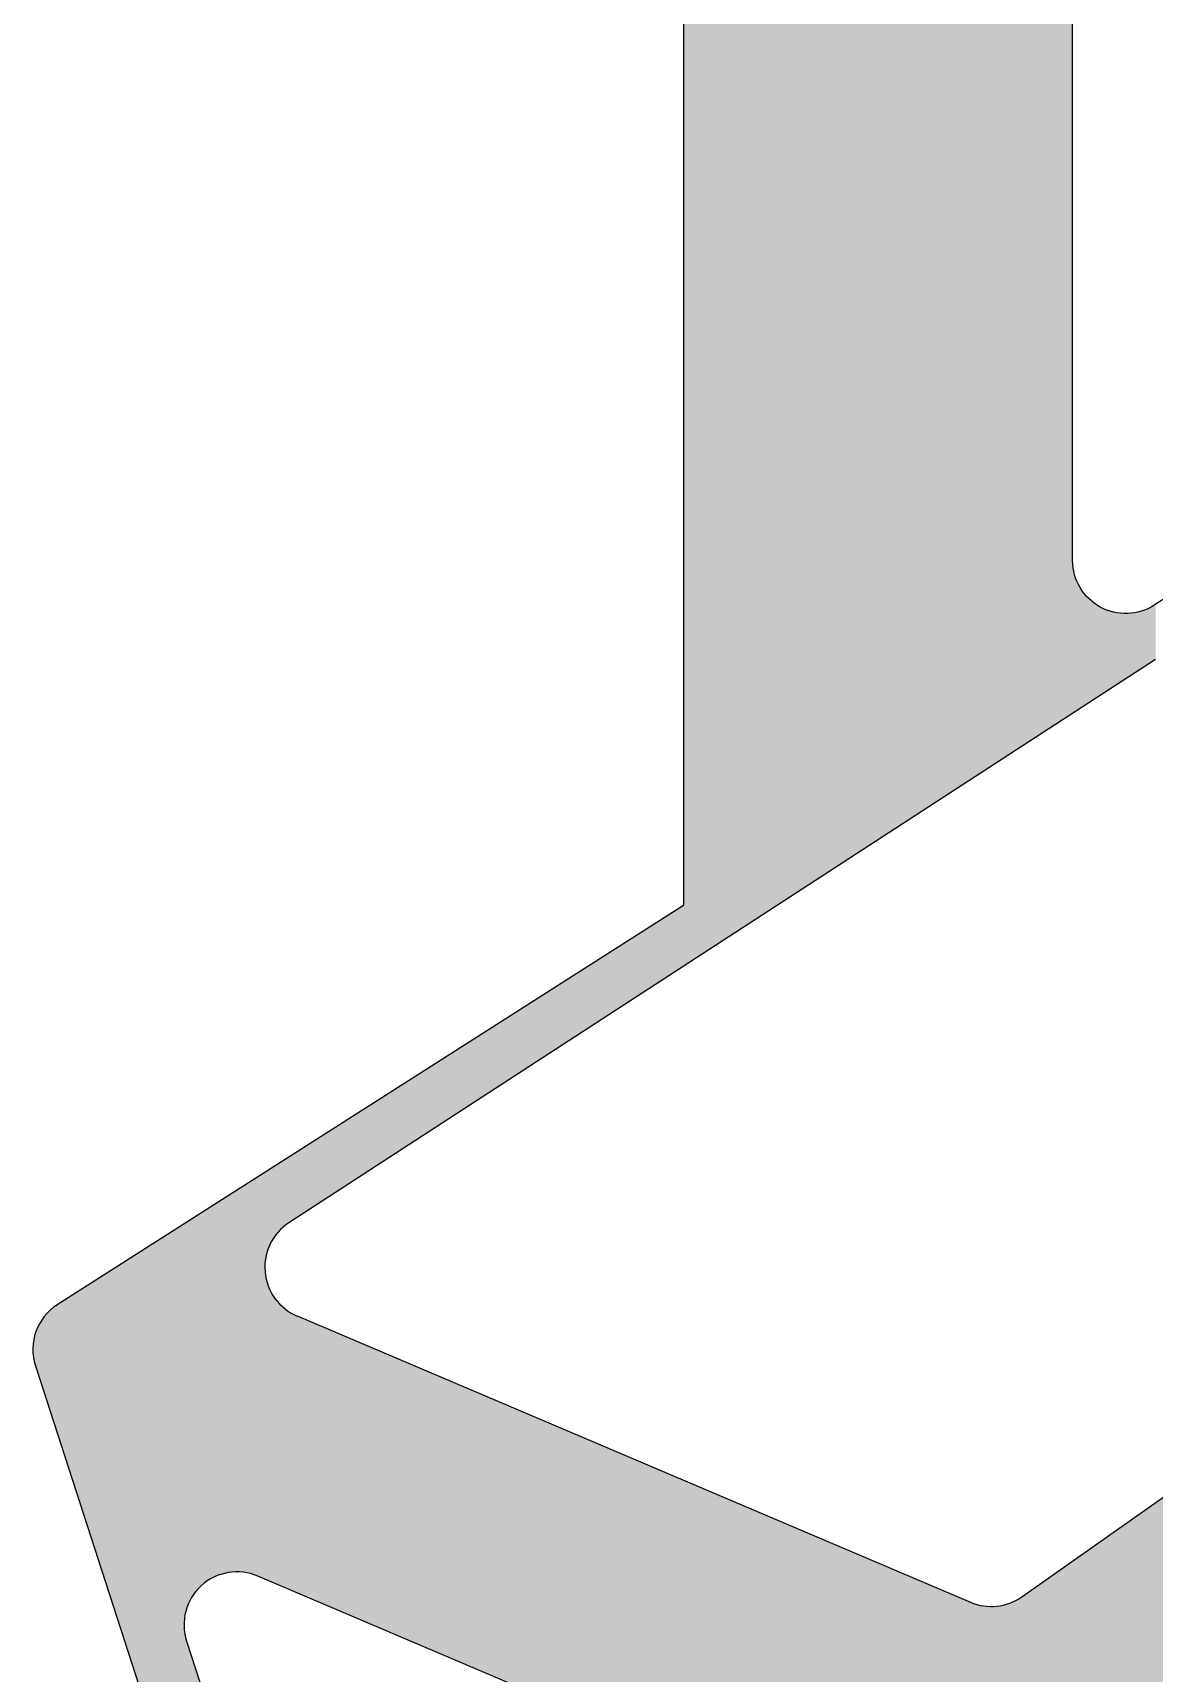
# Model space of a CAD drawing. Extents: x 181 to 485, y 440 to 775.
# Drawn here: x 181.4 to 223.7, y 651.6 to 713.4 of the extents above; entities that cross this region are included whole.
import ezdxf

# ---------------------------------------------------------------- set-up
doc = ezdxf.new("R2010")
doc.units = 0
doc.layers.add('LAYER_01', color=7, linetype='CONTINUOUS')

# ---------------------------------------------------------------- blocks, each defined once
blk = doc.blocks.new('*U1')
at = {"layer": 'LAYER_01', "linetype": 'CONTINUOUS'}
for points in [[(205.917, 680.516), (205.917, 775.268), (220.596, 687.758)], [(220.596, 687.758), (205.917, 775.268), (220.596, 693.523)], [(220.596, 693.523), (205.917, 775.268), (220.596, 760.589)], [(220.596, 687.758), (220.596, 693.523), (220.597, 687.759)], [(220.597, 687.759), (220.596, 693.523), (220.597, 693.459)], [(220.597, 687.759), (220.597, 693.459), (220.6, 687.761)], [(220.6, 687.761), (220.597, 693.459), (220.6, 693.395)], [(220.6, 687.761), (220.6, 693.395), (220.605, 687.764)], [(220.605, 687.764), (220.6, 693.395), (220.605, 693.33)], [(220.605, 687.764), (220.605, 693.33), (220.612, 687.769)], [(220.612, 687.769), (220.605, 693.33), (220.612, 693.265)], [(220.612, 687.769), (220.612, 693.265), (220.622, 687.775)], [(220.622, 687.775), (220.612, 693.265), (220.622, 693.199)], [(220.622, 687.775), (220.622, 693.199), (220.634, 687.783)], [(220.634, 687.783), (220.622, 693.199), (220.634, 693.134)], [(220.634, 687.783), (220.634, 693.134), (220.648, 687.792)], [(220.648, 687.792), (220.634, 693.134), (220.648, 693.069)], [(220.648, 687.792), (220.648, 693.069), (220.664, 687.803)], [(220.664, 687.803), (220.648, 693.069), (220.664, 693.004)], [(220.664, 687.803), (220.664, 693.004), (220.683, 687.815)], [(220.683, 687.815), (220.664, 693.004), (220.683, 692.939)], [(220.683, 687.815), (220.683, 692.939), (220.703, 687.828)], [(220.703, 687.828), (220.683, 692.939), (220.703, 692.875)], [(220.703, 687.828), (220.703, 692.875), (220.726, 687.843)], [(220.726, 687.843), (220.703, 692.875), (220.726, 692.811)], [(220.726, 687.843), (220.726, 692.811), (220.752, 687.86)], [(220.752, 687.86), (220.726, 692.811), (220.752, 692.748)], [(220.752, 687.86), (220.752, 692.748), (220.779, 687.878)], [(220.779, 687.878), (220.752, 692.748), (220.779, 692.686)], [(220.779, 687.878), (220.779, 692.686), (220.809, 687.897)], [(220.809, 687.897), (220.779, 692.686), (220.809, 692.624)], [(220.809, 687.897), (220.809, 692.624), (220.841, 687.918)], [(220.841, 687.918), (220.809, 692.624), (220.841, 692.563)], [(220.841, 687.918), (220.841, 692.563), (220.875, 687.94)], [(220.875, 687.94), (220.841, 692.563), (220.875, 692.504)], [(220.875, 687.94), (220.875, 692.504), (220.91, 687.963)], [(220.91, 687.963), (220.875, 692.504), (220.91, 692.446)], [(220.91, 687.963), (220.91, 692.446), (220.948, 687.988)], [(220.948, 687.988), (220.91, 692.446), (220.948, 692.389)], [(220.948, 687.988), (220.948, 692.389), (220.988, 688.013)], [(220.988, 688.013), (220.948, 692.389), (220.988, 692.333)], [(220.988, 688.013), (220.988, 692.333), (221.03, 688.04)], [(221.03, 688.04), (220.988, 692.333), (221.03, 692.279)], [(221.03, 688.04), (221.03, 692.279), (221.073, 688.068)], [(221.073, 688.068), (221.03, 692.279), (221.073, 692.226)], [(221.073, 688.068), (221.073, 692.226), (221.118, 688.098)], [(221.118, 688.098), (221.073, 692.226), (221.118, 692.175)], [(221.118, 688.098), (221.118, 692.175), (221.164, 688.128)], [(221.164, 688.128), (221.118, 692.175), (221.164, 692.126)], [(221.164, 688.128), (221.164, 692.126), (221.212, 688.159)], [(221.212, 688.159), (221.164, 692.126), (221.212, 692.079)], [(221.212, 688.159), (221.212, 692.079), (221.261, 688.191)], [(221.261, 688.191), (221.212, 692.079), (221.261, 692.033)], [(221.261, 688.191), (221.261, 692.033), (221.311, 688.224)], [(221.311, 688.224), (221.261, 692.033), (221.311, 691.99)], [(221.311, 688.224), (221.311, 691.99), (221.363, 688.257)], [(221.363, 688.257), (221.311, 691.99), (221.363, 691.948)], [(221.363, 688.257), (221.363, 691.948), (221.416, 688.291)], [(221.416, 688.291), (221.363, 691.948), (221.416, 691.908)], [(221.416, 688.291), (221.416, 691.908), (221.469, 688.326)], [(221.469, 688.326), (221.416, 691.908), (221.469, 691.87)], [(221.469, 688.326), (221.469, 691.87), (221.523, 688.361)], [(221.523, 688.361), (221.469, 691.87), (221.523, 691.835)], [(221.523, 688.361), (221.523, 691.835), (221.578, 688.397)], [(221.578, 688.397), (221.523, 691.835), (221.578, 691.801)], [(221.578, 688.397), (221.578, 691.801), (221.634, 688.433)], [(221.634, 688.433), (221.578, 691.801), (221.634, 691.769)], [(221.634, 688.433), (221.634, 691.769), (221.69, 688.47)], [(221.69, 688.47), (221.634, 691.769), (221.69, 691.739)], [(221.69, 688.47), (221.69, 691.739), (221.748, 688.508)], [(221.748, 688.508), (221.69, 691.739), (221.748, 691.711)], [(221.748, 688.508), (221.748, 691.711), (221.808, 688.546)], [(221.808, 688.546), (221.748, 691.711), (221.808, 691.685)], [(221.808, 688.546), (221.808, 691.685), (221.868, 688.585)], [(221.868, 688.585), (221.808, 691.685), (221.868, 691.66)], [(221.868, 688.585), (221.868, 691.66), (221.93, 688.626)], [(221.93, 688.626), (221.868, 691.66), (221.93, 691.637)], [(221.93, 688.626), (221.93, 691.637), (221.993, 688.666)], [(221.993, 688.666), (221.93, 691.637), (221.993, 691.616)], [(221.993, 688.666), (221.993, 691.616), (222.057, 688.708)], [(222.057, 688.708), (221.993, 691.616), (222.057, 691.597)], [(222.057, 688.708), (222.057, 691.597), (222.122, 688.75)], [(222.122, 688.75), (222.057, 691.597), (222.122, 691.58)], [(222.122, 688.75), (222.122, 691.58), (222.187, 688.793)], [(222.187, 688.793), (222.122, 691.58), (222.187, 691.565)], [(222.187, 688.793), (222.187, 691.565), (222.254, 688.836)], [(222.254, 688.836), (222.187, 691.565), (222.254, 691.552)], [(222.254, 688.836), (222.254, 691.552), (222.321, 688.88)], [(222.321, 688.88), (222.254, 691.552), (222.321, 691.542)], [(222.321, 688.88), (222.321, 691.542), (222.389, 688.923)], [(222.389, 688.923), (222.321, 691.542), (222.389, 691.534)], [(222.389, 688.923), (222.389, 691.534), (222.456, 688.968)], [(222.456, 688.968), (222.389, 691.534), (222.456, 691.528)], [(222.456, 688.968), (222.456, 691.528), (222.525, 689.012)], [(222.525, 689.012), (222.456, 691.528), (222.525, 691.524)], [(222.525, 689.012), (222.525, 691.524), (222.593, 689.056)], [(222.593, 689.056), (222.525, 691.524), (222.593, 691.523)], [(222.662, 689.101), (222.593, 691.523), (222.662, 691.524)], [(222.593, 689.056), (222.593, 691.523), (222.662, 689.101)], [(222.73, 689.145), (222.662, 691.524), (222.73, 691.527)], [(222.662, 689.101), (222.662, 691.524), (222.73, 689.145)], [(222.798, 689.19), (222.73, 691.527), (222.798, 691.533)], [(222.73, 689.145), (222.73, 691.527), (222.798, 689.19)], [(222.866, 689.234), (222.798, 691.533), (222.866, 691.541)], [(222.798, 689.19), (222.798, 691.533), (222.866, 689.234)], [(222.933, 689.278), (222.866, 691.541), (222.933, 691.552)], [(222.866, 689.234), (222.866, 691.541), (222.933, 689.278)], [(223, 689.321), (222.933, 691.552), (223, 691.564)], [(222.933, 689.278), (222.933, 691.552), (223, 689.321)], [(223.066, 689.364), (223, 691.564), (223.066, 691.579)], [(223, 689.321), (223, 691.564), (223.066, 689.364)], [(223.132, 689.407), (223.066, 691.579), (223.132, 691.596)], [(223.066, 689.364), (223.066, 691.579), (223.132, 689.407)], [(223.196, 689.449), (223.132, 691.596), (223.196, 691.615)], [(223.132, 689.407), (223.132, 691.596), (223.196, 689.449)], [(223.26, 689.49), (223.196, 691.615), (223.26, 691.637)], [(223.196, 689.449), (223.196, 691.615), (223.26, 689.49)], [(223.323, 689.53), (223.26, 691.637), (223.323, 691.66)], [(223.26, 689.49), (223.26, 691.637), (223.323, 689.53)], [(223.384, 689.57), (223.323, 691.66), (223.384, 691.685)], [(223.323, 689.53), (223.323, 691.66), (223.384, 689.57)], [(223.444, 689.609), (223.384, 691.685), (223.444, 691.712)], [(223.384, 689.57), (223.384, 691.685), (223.444, 689.609)], [(223.503, 689.648), (223.444, 691.712), (223.503, 691.741)], [(223.444, 689.609), (223.444, 691.712), (223.503, 689.648)], [(223.56, 689.685), (223.503, 691.741), (223.56, 691.771)], [(223.503, 689.648), (223.503, 691.741), (223.56, 689.685)], [(223.616, 689.721), (223.56, 691.771), (223.616, 691.803)], [(223.56, 689.685), (223.56, 691.771), (223.616, 689.721)], [(223.671, 689.757), (223.616, 691.803), (223.671, 691.837)], [(223.616, 689.721), (223.616, 691.803), (223.671, 689.757)], [(223.721, 689.789), (223.671, 691.837), (223.721, 691.868)], [(223.671, 689.757), (223.671, 691.837), (223.721, 689.789)], [(205.917, 678.22), (205.917, 680.516), (220.596, 687.758)], [(205.917, 678.22), (191.047, 671.034), (205.917, 680.516)], [(191.047, 668.557), (191.047, 671.034), (205.917, 678.22)], [(190.137, 655.122), (189.872, 670.285), (190.137, 670.454)], [(190.139, 666.968), (190.137, 670.454), (190.139, 670.455)], [(190.137, 666.901), (190.137, 670.454), (190.139, 666.968)], [(190.143, 667.034), (190.139, 670.455), (190.143, 670.458)], [(190.139, 666.968), (190.139, 670.455), (190.143, 667.034)], [(190.149, 667.101), (190.143, 670.458), (190.149, 670.462)], [(190.143, 667.034), (190.143, 670.458), (190.149, 667.101)], [(190.158, 667.168), (190.149, 670.462), (190.158, 670.467)], [(190.149, 667.101), (190.149, 670.462), (190.158, 667.168)], [(190.168, 667.235), (190.158, 670.467), (190.168, 670.474)], [(190.158, 667.168), (190.158, 670.467), (190.168, 667.235)], [(190.182, 667.302), (190.168, 670.474), (190.182, 670.483)], [(190.168, 667.235), (190.168, 670.474), (190.182, 667.302)], [(190.197, 667.368), (190.182, 670.483), (190.197, 670.493)], [(190.182, 667.302), (190.182, 670.483), (190.197, 667.368)], [(190.215, 667.435), (190.197, 670.493), (190.215, 670.504)], [(190.197, 667.368), (190.197, 670.493), (190.215, 667.435)], [(190.235, 667.5), (190.215, 670.504), (190.235, 670.517)], [(190.215, 667.435), (190.215, 670.504), (190.235, 667.5)], [(190.258, 667.566), (190.235, 670.517), (190.258, 670.531)], [(190.235, 667.5), (190.235, 670.517), (190.258, 667.566)], [(190.283, 667.63), (190.258, 670.531), (190.283, 670.547)], [(190.258, 667.566), (190.258, 670.531), (190.283, 667.63)], [(190.31, 667.694), (190.283, 670.547), (190.31, 670.564)], [(190.283, 667.63), (190.283, 670.547), (190.31, 667.694)], [(190.339, 667.757), (190.31, 670.564), (190.339, 670.583)], [(190.31, 667.694), (190.31, 670.564), (190.339, 667.757)], [(190.371, 667.819), (190.339, 670.583), (190.371, 670.603)], [(190.339, 667.757), (190.339, 670.583), (190.371, 667.819)], [(190.404, 667.879), (190.371, 670.603), (190.404, 670.624)], [(190.371, 667.819), (190.371, 670.603), (190.404, 667.879)], [(190.44, 667.938), (190.404, 670.624), (190.44, 670.647)], [(190.404, 667.879), (190.404, 670.624), (190.44, 667.938)], [(190.477, 667.996), (190.44, 670.647), (190.477, 670.671)], [(190.44, 667.938), (190.44, 670.647), (190.477, 667.996)], [(190.517, 668.053), (190.477, 670.671), (190.517, 670.696)], [(190.477, 667.996), (190.477, 670.671), (190.517, 668.053)], [(190.558, 668.108), (190.517, 670.696), (190.558, 670.722)], [(190.517, 668.053), (190.517, 670.696), (190.558, 668.108)], [(190.601, 668.161), (190.558, 670.722), (190.601, 670.75)], [(190.558, 668.108), (190.558, 670.722), (190.601, 668.161)], [(190.645, 668.213), (190.601, 670.75), (190.645, 670.778)], [(190.601, 668.161), (190.601, 670.75), (190.645, 668.213)], [(190.691, 668.262), (190.645, 670.778), (190.691, 670.808)], [(190.645, 668.213), (190.645, 670.778), (190.691, 668.262)], [(190.739, 668.31), (190.691, 670.808), (190.739, 670.838)], [(190.691, 668.262), (190.691, 670.808), (190.739, 668.31)], [(190.788, 668.357), (190.739, 670.838), (190.788, 670.869)], [(190.739, 668.31), (190.739, 670.838), (190.788, 668.357)], [(190.838, 668.401), (190.788, 670.869), (190.838, 670.901)], [(190.788, 668.357), (190.788, 670.869), (190.838, 668.401)], [(190.889, 668.443), (190.838, 670.901), (190.889, 670.933)], [(190.838, 668.401), (190.838, 670.901), (190.889, 668.443)], [(190.941, 668.483), (190.889, 670.933), (190.941, 670.966)], [(190.889, 668.443), (190.889, 670.933), (190.941, 668.483)], [(190.993, 668.521), (190.941, 670.966), (190.993, 671)], [(190.941, 668.483), (190.941, 670.966), (190.993, 668.521)], [(191.047, 668.557), (190.993, 671), (191.047, 671.034)], [(190.993, 668.521), (190.993, 671), (191.047, 668.557)], [(189.153, 655.393), (189.116, 669.803), (189.153, 669.826)], [(189.189, 655.391), (189.153, 669.826), (189.189, 669.85)], [(189.153, 655.393), (189.153, 669.826), (189.189, 655.391)], [(189.225, 655.389), (189.189, 669.85), (189.225, 669.873)], [(189.189, 655.391), (189.189, 669.85), (189.225, 655.389)], [(189.261, 655.386), (189.225, 669.873), (189.261, 669.896)], [(189.225, 655.389), (189.225, 669.873), (189.261, 655.386)], [(189.297, 655.383), (189.261, 669.896), (189.297, 669.919)], [(189.261, 655.386), (189.261, 669.896), (189.297, 655.383)], [(189.333, 655.379), (189.297, 669.919), (189.333, 669.941)], [(189.297, 655.383), (189.297, 669.919), (189.333, 655.379)], [(189.369, 655.374), (189.333, 669.941), (189.369, 669.964)], [(189.333, 655.379), (189.333, 669.941), (189.369, 655.374)], [(189.404, 655.369), (189.369, 669.964), (189.404, 669.987)], [(189.369, 655.374), (189.369, 669.964), (189.404, 655.369)], [(189.439, 655.363), (189.404, 669.987), (189.439, 670.009)], [(189.404, 655.369), (189.404, 669.987), (189.439, 655.363)], [(189.474, 655.356), (189.439, 670.009), (189.474, 670.031)], [(189.439, 655.363), (189.439, 670.009), (189.474, 655.356)], [(189.509, 655.349), (189.474, 670.031), (189.509, 670.054)], [(189.474, 655.356), (189.474, 670.031), (189.509, 655.349)], [(189.543, 655.341), (189.509, 670.054), (189.543, 670.076)], [(189.509, 655.349), (189.509, 670.054), (189.543, 655.341)], [(189.578, 655.333), (189.543, 670.076), (189.578, 670.097)], [(189.543, 655.341), (189.543, 670.076), (189.578, 655.333)], [(189.612, 655.324), (189.578, 670.097), (189.612, 670.119)], [(189.578, 655.333), (189.578, 670.097), (189.612, 655.324)], [(189.679, 655.305), (189.612, 670.119), (189.679, 670.162)], [(189.612, 655.324), (189.612, 670.119), (189.679, 655.305)], [(189.744, 655.283), (189.679, 670.162), (189.744, 670.204)], [(189.679, 655.305), (189.679, 670.162), (189.744, 655.283)], [(189.809, 655.26), (189.744, 670.204), (189.809, 670.245)], [(189.744, 655.283), (189.744, 670.204), (189.809, 655.26)], [(189.872, 655.234), (189.809, 670.245), (189.872, 670.285)], [(189.809, 655.26), (189.809, 670.245), (189.872, 655.234)], [(189.872, 655.234), (189.872, 670.285), (190.137, 655.122)], [(188.167, 655.168), (188.135, 669.178), (188.167, 669.198)], [(188.199, 655.185), (188.167, 669.198), (188.199, 669.218)], [(188.167, 655.168), (188.167, 669.198), (188.199, 655.185)], [(188.231, 655.2), (188.199, 669.218), (188.231, 669.239)], [(188.199, 655.185), (188.199, 669.218), (188.231, 655.2)], [(188.264, 655.216), (188.231, 669.239), (188.264, 669.26)], [(188.231, 655.2), (188.231, 669.239), (188.264, 655.216)], [(188.297, 655.23), (188.264, 669.26), (188.297, 669.281)], [(188.264, 655.216), (188.264, 669.26), (188.297, 655.23)], [(188.331, 655.244), (188.297, 669.281), (188.331, 669.302)], [(188.297, 655.23), (188.297, 669.281), (188.331, 655.244)], [(188.364, 655.258), (188.331, 669.302), (188.364, 669.324)], [(188.331, 655.244), (188.331, 669.302), (188.364, 655.258)], [(188.398, 655.271), (188.364, 669.324), (188.398, 669.346)], [(188.364, 655.258), (188.364, 669.324), (188.398, 655.271)], [(188.433, 655.283), (188.398, 669.346), (188.433, 669.367)], [(188.398, 655.271), (188.398, 669.346), (188.433, 655.283)], [(188.467, 655.295), (188.433, 669.367), (188.467, 669.389)], [(188.433, 655.283), (188.433, 669.367), (188.467, 655.295)], [(188.502, 655.306), (188.467, 669.389), (188.502, 669.412)], [(188.467, 655.295), (188.467, 669.389), (188.502, 655.306)], [(188.537, 655.316), (188.502, 669.412), (188.537, 669.434)], [(188.502, 655.306), (188.502, 669.412), (188.537, 655.316)], [(188.573, 655.326), (188.537, 669.434), (188.573, 669.457)], [(188.537, 655.316), (188.537, 669.434), (188.573, 655.326)], [(188.608, 655.335), (188.573, 669.457), (188.608, 669.479)], [(188.573, 655.326), (188.573, 669.457), (188.608, 655.335)], [(188.644, 655.343), (188.608, 669.479), (188.644, 669.502)], [(188.608, 655.335), (188.608, 669.479), (188.644, 655.343)], [(188.68, 655.351), (188.644, 669.502), (188.68, 669.525)], [(188.644, 655.343), (188.644, 669.502), (188.68, 655.351)], [(188.716, 655.359), (188.68, 669.525), (188.716, 669.548)], [(188.68, 655.351), (188.68, 669.525), (188.716, 655.359)], [(188.752, 655.365), (188.716, 669.548), (188.752, 669.571)], [(188.716, 655.359), (188.716, 669.548), (188.752, 655.365)], [(188.788, 655.371), (188.752, 669.571), (188.788, 669.594)], [(188.752, 655.365), (188.752, 669.571), (188.788, 655.371)], [(188.824, 655.376), (188.788, 669.594), (188.824, 669.617)], [(188.788, 655.371), (188.788, 669.594), (188.824, 655.376)], [(188.861, 655.381), (188.824, 669.617), (188.861, 669.64)], [(188.824, 655.376), (188.824, 669.617), (188.861, 655.381)], [(188.897, 655.384), (188.861, 669.64), (188.897, 669.664)], [(188.861, 655.381), (188.861, 669.64), (188.897, 655.384)], [(188.934, 655.388), (188.897, 669.664), (188.934, 669.687)], [(188.897, 655.384), (188.897, 669.664), (188.934, 655.388)], [(188.97, 655.39), (188.934, 669.687), (188.97, 669.71)], [(188.934, 655.388), (188.934, 669.687), (188.97, 655.39)], [(189.007, 655.392), (188.97, 669.71), (189.007, 669.733)], [(188.97, 655.39), (188.97, 669.71), (189.007, 655.392)], [(189.043, 655.393), (189.007, 669.733), (189.043, 669.757)], [(189.007, 655.392), (189.007, 669.733), (189.043, 655.393)], [(189.08, 655.394), (189.043, 669.757), (189.08, 669.78)], [(189.043, 655.393), (189.043, 669.757), (189.08, 655.394)], [(189.116, 655.394), (189.08, 669.78), (189.116, 669.803)], [(189.08, 655.394), (189.08, 669.78), (189.116, 655.394)], [(189.116, 655.394), (189.116, 669.803), (189.153, 655.393)], [(187.198, 654.045), (187.187, 668.573), (187.198, 668.58)], [(187.21, 654.079), (187.198, 668.58), (187.21, 668.588)], [(187.198, 654.045), (187.198, 668.58), (187.21, 654.079)], [(187.223, 654.114), (187.21, 668.588), (187.223, 668.596)], [(187.21, 654.079), (187.21, 668.588), (187.223, 654.114)], [(187.237, 654.148), (187.223, 668.596), (187.237, 668.605)], [(187.223, 654.114), (187.223, 668.596), (187.237, 654.148)], [(187.251, 654.181), (187.237, 668.605), (187.251, 668.614)], [(187.237, 654.148), (187.237, 668.605), (187.251, 654.181)], [(187.266, 654.215), (187.251, 668.614), (187.266, 668.623)], [(187.251, 654.181), (187.251, 668.614), (187.266, 654.215)], [(187.281, 654.248), (187.266, 668.623), (187.281, 668.633)], [(187.266, 654.215), (187.266, 668.623), (187.281, 654.248)], [(187.297, 654.281), (187.281, 668.633), (187.297, 668.643)], [(187.281, 654.248), (187.281, 668.633), (187.297, 654.281)], [(187.313, 654.313), (187.297, 668.643), (187.313, 668.653)], [(187.297, 654.281), (187.297, 668.643), (187.313, 654.313)], [(187.33, 654.345), (187.313, 668.653), (187.33, 668.664)], [(187.313, 654.313), (187.313, 668.653), (187.33, 654.345)], [(187.347, 654.377), (187.33, 668.664), (187.347, 668.675)], [(187.33, 654.345), (187.33, 668.664), (187.347, 654.377)], [(187.366, 654.408), (187.347, 668.675), (187.366, 668.687)], [(187.347, 654.377), (187.347, 668.675), (187.366, 654.408)], [(187.384, 654.439), (187.366, 668.687), (187.384, 668.699)], [(187.366, 654.408), (187.366, 668.687), (187.384, 654.439)], [(187.403, 654.469), (187.384, 668.699), (187.403, 668.711)], [(187.384, 654.439), (187.384, 668.699), (187.403, 654.469)], [(187.423, 654.499), (187.403, 668.711), (187.423, 668.723)], [(187.403, 654.469), (187.403, 668.711), (187.423, 654.499)], [(187.443, 654.529), (187.423, 668.723), (187.443, 668.736)], [(187.423, 654.499), (187.423, 668.723), (187.443, 654.529)], [(187.463, 654.558), (187.443, 668.736), (187.463, 668.749)], [(187.443, 654.529), (187.443, 668.736), (187.463, 654.558)], [(187.484, 654.587), (187.463, 668.749), (187.484, 668.762)], [(187.463, 654.558), (187.463, 668.749), (187.484, 654.587)], [(187.505, 654.615), (187.484, 668.762), (187.505, 668.776)], [(187.484, 654.587), (187.484, 668.762), (187.505, 654.615)], [(187.527, 654.643), (187.505, 668.776), (187.527, 668.79)], [(187.505, 654.615), (187.505, 668.776), (187.527, 654.643)], [(187.549, 654.67), (187.527, 668.79), (187.549, 668.804)], [(187.527, 654.643), (187.527, 668.79), (187.549, 654.67)], [(187.595, 654.723), (187.549, 668.804), (187.595, 668.833)], [(187.549, 654.67), (187.549, 668.804), (187.595, 654.723)], [(187.642, 654.774), (187.595, 668.833), (187.642, 668.863)], [(187.595, 654.723), (187.595, 668.833), (187.642, 654.774)], [(187.69, 654.823), (187.642, 668.863), (187.69, 668.894)], [(187.642, 654.774), (187.642, 668.863), (187.69, 654.823)], [(187.739, 654.869), (187.69, 668.894), (187.739, 668.925)], [(187.69, 654.823), (187.69, 668.894), (187.739, 654.869)], [(187.79, 654.914), (187.739, 668.925), (187.79, 668.958)], [(187.739, 654.869), (187.739, 668.925), (187.79, 654.914)], [(187.843, 654.958), (187.79, 668.958), (187.843, 668.991)], [(187.79, 654.914), (187.79, 668.958), (187.843, 654.958)], [(187.898, 655), (187.843, 668.991), (187.898, 669.026)], [(187.843, 654.958), (187.843, 668.991), (187.898, 655)], [(187.954, 655.041), (187.898, 669.026), (187.954, 669.062)], [(187.898, 655), (187.898, 669.026), (187.954, 655.041)], [(187.984, 655.06), (187.954, 669.062), (187.984, 669.081)], [(187.954, 655.041), (187.954, 669.062), (187.984, 655.06)], [(188.013, 655.08), (187.984, 669.081), (188.013, 669.1)], [(187.984, 655.06), (187.984, 669.081), (188.013, 655.08)], [(188.043, 655.098), (188.013, 669.1), (188.043, 669.119)], [(188.013, 655.08), (188.013, 669.1), (188.043, 655.098)], [(188.073, 655.117), (188.043, 669.119), (188.073, 669.138)], [(188.043, 655.098), (188.043, 669.119), (188.073, 655.117)], [(188.104, 655.134), (188.073, 669.138), (188.104, 669.158)], [(188.073, 655.117), (188.073, 669.138), (188.104, 655.134)], [(188.135, 655.152), (188.104, 669.158), (188.135, 669.178)], [(188.104, 655.134), (188.104, 669.158), (188.135, 655.152)], [(188.135, 655.152), (188.135, 669.178), (188.167, 655.168)], [(187.089, 645.864), (182.312, 665.465), (187.089, 668.511)], [(187.089, 653.399), (187.089, 668.511), (187.09, 653.435)], [(187.09, 653.435), (187.089, 668.511), (187.09, 668.511)], [(187.091, 653.471), (187.09, 668.511), (187.091, 668.512)], [(187.09, 653.435), (187.09, 668.511), (187.091, 653.471)], [(187.092, 653.507), (187.091, 668.512), (187.092, 668.513)], [(187.091, 653.471), (187.091, 668.512), (187.092, 653.507)], [(187.095, 653.544), (187.092, 668.513), (187.095, 668.514)], [(187.092, 653.507), (187.092, 668.513), (187.095, 653.544)], [(187.098, 653.58), (187.095, 668.514), (187.098, 668.516)], [(187.095, 653.544), (187.095, 668.514), (187.098, 653.58)], [(187.102, 653.616), (187.098, 668.516), (187.102, 668.519)], [(187.098, 653.58), (187.098, 668.516), (187.102, 653.616)], [(187.106, 653.653), (187.102, 668.519), (187.106, 668.521)], [(187.102, 653.616), (187.102, 668.519), (187.106, 653.653)], [(187.111, 653.689), (187.106, 668.521), (187.111, 668.525)], [(187.106, 653.653), (187.106, 668.521), (187.111, 653.689)], [(187.117, 653.725), (187.111, 668.525), (187.117, 668.528)], [(187.111, 653.689), (187.111, 668.525), (187.117, 653.725)], [(187.123, 653.761), (187.117, 668.528), (187.123, 668.532)], [(187.117, 653.725), (187.117, 668.528), (187.123, 653.761)], [(187.13, 653.797), (187.123, 668.532), (187.13, 668.537)], [(187.123, 653.761), (187.123, 668.532), (187.13, 653.797)], [(187.138, 653.833), (187.13, 668.537), (187.138, 668.542)], [(187.13, 653.797), (187.13, 668.537), (187.138, 653.833)], [(187.146, 653.869), (187.138, 668.542), (187.146, 668.547)], [(187.138, 653.833), (187.138, 668.542), (187.146, 653.869)], [(187.155, 653.904), (187.146, 668.547), (187.155, 668.553)], [(187.146, 653.869), (187.146, 668.547), (187.155, 653.904)], [(187.165, 653.94), (187.155, 668.553), (187.165, 668.559)], [(187.155, 653.904), (187.155, 668.553), (187.165, 653.94)], [(187.176, 653.975), (187.165, 668.559), (187.176, 668.566)], [(187.165, 653.94), (187.165, 668.559), (187.176, 653.975)], [(187.187, 654.01), (187.176, 668.566), (187.187, 668.573)], [(187.176, 653.975), (187.176, 668.566), (187.187, 654.01)], [(187.187, 654.01), (187.187, 668.573), (187.198, 654.045)], [(190.137, 655.122), (190.137, 666.901), (190.137, 655.121)], [(190.137, 655.121), (190.137, 666.901), (190.137, 666.836)], [(190.137, 655.121), (190.137, 666.836), (190.14, 655.12)], [(190.14, 655.12), (190.137, 666.836), (190.14, 666.771)], [(190.14, 655.12), (190.14, 666.771), (190.144, 655.118)], [(190.144, 655.118), (190.14, 666.771), (190.144, 666.706)], [(190.144, 655.118), (190.144, 666.706), (190.151, 655.115)], [(190.151, 655.115), (190.144, 666.706), (190.151, 666.642)], [(190.151, 655.115), (190.151, 666.642), (190.16, 655.112)], [(190.16, 655.112), (190.151, 666.642), (190.16, 666.577)], [(190.16, 655.112), (190.16, 666.577), (190.171, 655.107)], [(190.171, 655.107), (190.16, 666.577), (190.171, 666.513)], [(190.171, 655.107), (190.171, 666.513), (190.184, 655.101)], [(190.184, 655.101), (190.171, 666.513), (190.184, 666.448)], [(190.184, 655.101), (190.184, 666.448), (190.2, 655.095)], [(190.2, 655.095), (190.184, 666.448), (190.2, 666.383)], [(190.2, 655.095), (190.2, 666.383), (190.217, 655.087)], [(190.217, 655.087), (190.2, 666.383), (190.217, 666.318)], [(190.217, 655.087), (190.217, 666.318), (190.237, 655.079)], [(190.237, 655.079), (190.217, 666.318), (190.237, 666.254)], [(190.237, 655.079), (190.237, 666.254), (190.26, 655.069)], [(190.26, 655.069), (190.237, 666.254), (190.26, 666.19)], [(190.26, 655.069), (190.26, 666.19), (190.284, 655.059)], [(190.284, 655.059), (190.26, 666.19), (190.284, 666.126)], [(190.284, 655.059), (190.284, 666.126), (190.311, 655.047)], [(190.311, 655.047), (190.284, 666.126), (190.311, 666.063)], [(190.311, 655.047), (190.311, 666.063), (190.34, 655.035)], [(190.34, 655.035), (190.311, 666.063), (190.34, 666.001)], [(190.34, 655.035), (190.34, 666.001), (190.372, 655.022)], [(190.372, 655.022), (190.34, 666.001), (190.372, 665.94)], [(190.372, 655.022), (190.372, 665.94), (190.405, 655.007)], [(190.405, 655.007), (190.372, 665.94), (190.405, 665.879)], [(190.405, 655.007), (190.405, 665.879), (190.441, 654.992)], [(190.441, 654.992), (190.405, 665.879), (190.441, 665.82)], [(190.441, 654.992), (190.441, 665.82), (190.479, 654.976)], [(190.479, 654.976), (190.441, 665.82), (190.479, 665.762)], [(190.479, 654.976), (190.479, 665.762), (190.518, 654.959)], [(190.518, 654.959), (190.479, 665.762), (190.518, 665.705)], [(190.518, 654.959), (190.518, 665.705), (190.56, 654.942)], [(190.56, 654.942), (190.518, 665.705), (190.56, 665.65)], [(190.56, 654.942), (190.56, 665.65), (190.604, 654.923)], [(190.604, 654.923), (190.56, 665.65), (190.604, 665.596)], [(190.604, 654.923), (190.604, 665.596), (190.649, 654.904)], [(190.649, 654.904), (190.604, 665.596), (190.649, 665.544)], [(190.649, 654.904), (190.649, 665.544), (190.696, 654.884)], [(190.696, 654.884), (190.649, 665.544), (190.696, 665.493)], [(190.696, 654.884), (190.696, 665.493), (190.744, 654.863)], [(190.744, 654.863), (190.696, 665.493), (190.744, 665.444)], [(181.713, 662.458), (181.691, 664.837), (181.713, 664.872)], [(181.737, 662.385), (181.713, 664.872), (181.737, 664.907)], [(181.713, 662.458), (181.713, 664.872), (181.737, 662.385)], [(181.761, 662.311), (181.737, 664.907), (181.761, 664.942)], [(181.737, 662.385), (181.737, 664.907), (181.761, 662.311)], [(181.785, 662.235), (181.761, 664.942), (181.785, 664.975)], [(181.761, 662.311), (181.761, 664.942), (181.785, 662.235)], [(181.811, 662.157), (181.785, 664.975), (181.811, 665.008)], [(181.785, 662.235), (181.785, 664.975), (181.811, 662.157)], [(181.836, 662.077), (181.811, 665.008), (181.836, 665.041)], [(181.811, 662.157), (181.811, 665.008), (181.836, 662.077)], [(181.863, 661.995), (181.836, 665.041), (181.863, 665.073)], [(181.836, 662.077), (181.836, 665.041), (181.863, 661.995)], [(181.89, 661.912), (181.863, 665.073), (181.89, 665.104)], [(181.863, 661.995), (181.863, 665.073), (181.89, 661.912)], [(181.918, 661.827), (181.89, 665.104), (181.918, 665.134)], [(181.89, 661.912), (181.89, 665.104), (181.918, 661.827)], [(181.946, 661.74), (181.918, 665.134), (181.946, 665.164)], [(181.918, 661.827), (181.918, 665.134), (181.946, 661.74)], [(181.974, 661.652), (181.946, 665.164), (181.974, 665.193)], [(181.946, 661.74), (181.946, 665.164), (181.974, 661.652)], [(182.003, 661.563), (181.974, 665.193), (182.003, 665.222)], [(181.974, 661.652), (181.974, 665.193), (182.003, 661.563)], [(182.033, 661.472), (182.003, 665.222), (182.033, 665.249)], [(182.003, 661.563), (182.003, 665.222), (182.033, 661.472)], [(182.062, 661.38), (182.033, 665.249), (182.062, 665.276)], [(182.033, 661.472), (182.033, 665.249), (182.062, 661.38)], [(182.093, 661.287), (182.062, 665.276), (182.093, 665.302)], [(182.062, 661.38), (182.062, 665.276), (182.093, 661.287)], [(182.123, 661.193), (182.093, 665.302), (182.123, 665.328)], [(182.093, 661.287), (182.093, 665.302), (182.123, 661.193)], [(182.154, 661.097), (182.123, 665.328), (182.154, 665.353)], [(182.123, 661.193), (182.123, 665.328), (182.154, 661.097)], [(182.185, 661.001), (182.154, 665.353), (182.185, 665.377)], [(182.154, 661.097), (182.154, 665.353), (182.185, 661.001)], [(182.217, 660.904), (182.185, 665.377), (182.217, 665.4)], [(182.185, 661.001), (182.185, 665.377), (182.217, 660.904)], [(182.248, 660.806), (182.217, 665.4), (182.248, 665.422)], [(182.217, 660.904), (182.217, 665.4), (182.248, 660.806)], [(182.28, 660.708), (182.248, 665.422), (182.28, 665.444)], [(182.248, 660.806), (182.248, 665.422), (182.28, 660.708)], [(182.312, 660.608), (182.28, 665.444), (182.312, 665.465)], [(182.28, 660.708), (182.28, 665.444), (182.312, 660.608)], [(182.312, 660.608), (182.312, 665.465), (187.089, 645.864)], [(190.744, 654.863), (190.744, 665.444), (190.795, 654.842)], [(190.795, 654.842), (190.744, 665.444), (190.795, 665.397)], [(190.795, 654.842), (190.795, 665.397), (190.846, 654.82)], [(190.846, 654.82), (190.795, 665.397), (190.846, 665.352)], [(190.846, 654.82), (190.846, 665.352), (190.899, 654.798)], [(190.899, 654.798), (190.846, 665.352), (190.899, 665.309)], [(190.899, 654.798), (190.899, 665.309), (190.953, 654.775)], [(190.953, 654.775), (190.899, 665.309), (190.953, 665.268)], [(190.953, 654.775), (190.953, 665.268), (191.008, 654.751)], [(191.008, 654.751), (190.953, 665.268), (191.008, 665.229)], [(191.008, 654.751), (191.008, 665.229), (191.064, 654.727)], [(191.064, 654.727), (191.008, 665.229), (191.064, 665.192)], [(191.064, 654.727), (191.064, 665.192), (191.121, 654.703)], [(191.121, 654.703), (191.064, 665.192), (191.121, 665.157)], [(191.121, 654.703), (191.121, 665.157), (191.178, 654.679)], [(191.178, 654.679), (191.121, 665.157), (191.178, 665.125)], [(191.178, 654.679), (191.178, 665.125), (191.237, 654.654)], [(191.237, 654.654), (191.178, 665.125), (191.237, 665.094)], [(191.237, 654.654), (191.237, 665.094), (191.295, 654.629)], [(191.295, 654.629), (191.237, 665.094), (191.295, 665.066)], [(191.295, 654.629), (191.295, 665.066), (191.354, 654.604)], [(191.354, 654.604), (191.295, 665.066), (191.354, 665.04)], [(191.354, 654.604), (191.354, 665.04), (214.368, 644.819)], [(214.368, 644.819), (191.354, 665.04), (214.368, 655.255)], [(181.443, 663.311), (181.435, 664.209), (181.443, 664.246)], [(181.444, 663.307), (181.443, 664.246), (181.444, 664.251)], [(181.443, 663.311), (181.443, 664.246), (181.444, 663.307)], [(181.452, 663.273), (181.444, 664.251), (181.452, 664.283)], [(181.444, 663.307), (181.444, 664.251), (181.452, 663.273)], [(181.455, 663.265), (181.452, 664.283), (181.455, 664.292)], [(181.452, 663.273), (181.452, 664.283), (181.455, 663.265)], [(181.463, 663.236), (181.455, 664.292), (181.463, 664.321)], [(181.455, 663.265), (181.455, 664.292), (181.463, 663.236)], [(181.466, 663.224), (181.463, 664.321), (181.466, 664.333)], [(181.463, 663.236), (181.463, 664.321), (181.466, 663.224)], [(181.474, 663.199), (181.466, 664.333), (181.474, 664.358)], [(181.466, 663.224), (181.466, 664.333), (181.474, 663.199)], [(181.478, 663.183), (181.474, 664.358), (181.478, 664.374)], [(181.474, 663.199), (181.474, 664.358), (181.478, 663.183)], [(181.485, 663.162), (181.478, 664.374), (181.485, 664.394)], [(181.478, 663.183), (181.478, 664.374), (181.485, 663.162)], [(181.491, 663.142), (181.485, 664.394), (181.491, 664.414)], [(181.485, 663.162), (181.485, 664.394), (181.491, 663.142)], [(181.505, 663.099), (181.491, 664.414), (181.505, 664.455)], [(181.491, 663.142), (181.491, 664.414), (181.505, 663.099)], [(181.52, 663.053), (181.505, 664.455), (181.52, 664.495)], [(181.505, 663.099), (181.505, 664.455), (181.52, 663.053)], [(181.536, 663.005), (181.52, 664.495), (181.536, 664.534)], [(181.52, 663.053), (181.52, 664.495), (181.536, 663.005)], [(181.553, 662.954), (181.536, 664.534), (181.553, 664.574)], [(181.536, 663.005), (181.536, 664.534), (181.553, 662.954)], [(181.57, 662.9), (181.553, 664.574), (181.57, 664.613)], [(181.553, 662.954), (181.553, 664.574), (181.57, 662.9)], [(181.588, 662.844), (181.57, 664.613), (181.588, 664.651)], [(181.57, 662.9), (181.57, 664.613), (181.588, 662.844)], [(181.607, 662.785), (181.588, 664.651), (181.607, 664.689)], [(181.588, 662.844), (181.588, 664.651), (181.607, 662.785)], [(181.627, 662.724), (181.607, 664.689), (181.627, 664.727)], [(181.607, 662.785), (181.607, 664.689), (181.627, 662.724)], [(181.647, 662.661), (181.627, 664.727), (181.647, 664.764)], [(181.627, 662.724), (181.627, 664.727), (181.647, 662.661)], [(181.669, 662.595), (181.647, 664.764), (181.669, 664.801)], [(181.647, 662.661), (181.647, 664.764), (181.669, 662.595)], [(181.691, 662.528), (181.669, 664.801), (181.691, 664.837)], [(181.669, 662.595), (181.669, 664.801), (181.691, 662.528)], [(181.691, 662.528), (181.691, 664.837), (181.713, 662.458)], [(181.389, 663.709), (181.388, 663.833), (181.389, 663.845)], [(181.388, 663.728), (181.388, 663.801), (181.388, 663.833)], [(181.388, 663.728), (181.388, 663.833), (181.389, 663.709)], [(181.388, 663.75), (181.388, 663.792), (181.388, 663.801)], [(181.388, 663.75), (181.388, 663.801), (181.388, 663.728)], [(181.39, 663.684), (181.389, 663.845), (181.39, 663.875)], [(181.389, 663.709), (181.389, 663.845), (181.39, 663.684)], [(181.391, 663.668), (181.39, 663.875), (181.391, 663.887)], [(181.39, 663.684), (181.39, 663.875), (181.391, 663.668)], [(181.392, 663.642), (181.391, 663.887), (181.392, 663.917)], [(181.391, 663.668), (181.391, 663.887), (181.392, 663.642)], [(181.393, 663.627), (181.392, 663.917), (181.393, 663.928)], [(181.392, 663.642), (181.392, 663.917), (181.393, 663.627)], [(181.396, 663.599), (181.393, 663.928), (181.396, 663.958)], [(181.393, 663.627), (181.393, 663.928), (181.396, 663.599)], [(181.397, 663.587), (181.396, 663.958), (181.397, 663.969)], [(181.396, 663.599), (181.396, 663.958), (181.397, 663.587)], [(181.4, 663.557), (181.397, 663.969), (181.4, 664)], [(181.397, 663.587), (181.397, 663.969), (181.4, 663.557)], [(181.401, 663.546), (181.4, 664), (181.401, 664.01)], [(181.4, 663.557), (181.4, 664), (181.401, 663.546)], [(181.405, 663.515), (181.401, 664.01), (181.405, 664.042)], [(181.401, 663.546), (181.401, 664.01), (181.405, 663.515)], [(181.406, 663.506), (181.405, 664.042), (181.406, 664.05)], [(181.405, 663.515), (181.405, 664.042), (181.406, 663.506)], [(181.411, 663.473), (181.406, 664.05), (181.411, 664.084)], [(181.406, 663.506), (181.406, 664.05), (181.411, 663.473)], [(181.412, 663.466), (181.411, 664.084), (181.412, 664.09)], [(181.411, 663.473), (181.411, 664.084), (181.412, 663.466)], [(181.418, 663.431), (181.412, 664.09), (181.418, 664.126)], [(181.412, 663.466), (181.412, 664.09), (181.418, 663.431)], [(181.419, 663.427), (181.418, 664.126), (181.419, 664.13)], [(181.418, 663.431), (181.418, 664.126), (181.419, 663.427)], [(181.426, 663.389), (181.419, 664.13), (181.426, 664.167)], [(181.419, 663.427), (181.419, 664.13), (181.426, 663.389)], [(181.434, 663.349), (181.426, 664.169), (181.434, 664.207)], [(181.426, 663.388), (181.426, 664.167), (181.426, 664.169)], [(181.426, 663.388), (181.426, 664.169), (181.434, 663.349)], [(181.426, 663.389), (181.426, 664.167), (181.426, 663.388)], [(181.435, 663.348), (181.434, 664.207), (181.435, 664.209)], [(181.434, 663.349), (181.434, 664.207), (181.435, 663.348)], [(181.435, 663.348), (181.435, 664.209), (181.443, 663.311)], [(226.367, 607.377), (218.675, 654.451), (226.367, 659.869)], [(214.368, 644.819), (214.368, 655.255), (214.417, 644.798)], [(214.417, 644.798), (214.368, 655.255), (214.417, 655.234)], [(214.417, 644.798), (214.417, 655.234), (214.465, 644.775)], [(214.465, 644.775), (214.417, 655.234), (214.465, 655.213)], [(214.465, 644.775), (214.465, 655.213), (214.513, 644.75)], [(214.513, 644.75), (214.465, 655.213), (214.513, 655.193)], [(214.513, 644.75), (214.513, 655.193), (214.561, 644.725)], [(214.561, 644.725), (214.513, 655.193), (214.561, 655.173)], [(214.561, 644.725), (214.561, 655.173), (214.608, 644.697)], [(214.608, 644.697), (214.561, 655.173), (214.608, 655.153)], [(214.608, 644.697), (214.608, 655.153), (214.654, 644.669)], [(214.654, 644.669), (214.608, 655.153), (214.654, 655.133)], [(214.654, 644.669), (214.654, 655.133), (214.7, 644.639)], [(214.7, 644.639), (214.654, 655.133), (214.7, 655.114)], [(214.7, 644.639), (214.7, 655.114), (214.745, 644.608)], [(214.745, 644.608), (214.7, 655.114), (214.745, 655.094)], [(214.745, 644.608), (214.745, 655.094), (214.79, 644.575)], [(214.79, 644.575), (214.745, 655.094), (214.79, 655.075)], [(214.79, 644.575), (214.79, 655.075), (214.833, 644.541)], [(214.833, 644.541), (214.79, 655.075), (214.833, 655.057)], [(214.833, 644.541), (214.833, 655.057), (214.876, 644.506)], [(214.876, 644.506), (214.833, 655.057), (214.876, 655.039)], [(214.876, 644.506), (214.876, 655.039), (214.918, 644.47)], [(214.918, 644.47), (214.876, 655.039), (214.918, 655.021)], [(214.918, 644.47), (214.918, 655.021), (214.959, 644.432)], [(214.959, 644.432), (214.918, 655.021), (214.959, 655.003)], [(214.959, 644.432), (214.959, 655.003), (214.999, 644.394)], [(214.999, 644.394), (214.959, 655.003), (214.999, 654.986)], [(214.999, 644.394), (214.999, 654.986), (215.038, 644.354)], [(215.038, 644.354), (214.999, 654.986), (215.038, 654.97)], [(215.038, 644.354), (215.038, 654.97), (215.076, 644.313)], [(215.076, 644.313), (215.038, 654.97), (215.076, 654.954)], [(215.076, 644.313), (215.076, 654.954), (215.112, 644.271)], [(215.112, 644.271), (215.076, 654.954), (215.112, 654.938)], [(215.112, 644.271), (215.112, 654.938), (215.148, 644.228)], [(215.148, 644.228), (215.112, 654.938), (215.148, 654.923)], [(215.148, 644.228), (215.148, 654.923), (215.182, 644.184)], [(215.182, 644.184), (215.148, 654.923), (215.182, 654.909)], [(215.182, 644.184), (215.182, 654.909), (215.215, 644.139)], [(215.215, 644.139), (215.182, 654.909), (215.215, 654.895)], [(215.215, 644.139), (215.215, 654.895), (215.246, 644.093)], [(215.246, 644.093), (215.215, 654.895), (215.246, 654.881)], [(215.246, 644.093), (215.246, 654.881), (215.276, 644.047)], [(215.276, 644.047), (215.246, 654.881), (215.276, 654.869)], [(215.276, 644.047), (215.276, 654.869), (215.305, 644)], [(215.305, 644), (215.276, 654.869), (215.305, 654.856)], [(215.305, 644), (215.305, 654.856), (215.333, 643.952)], [(215.333, 643.952), (215.305, 654.856), (215.333, 654.845)], [(215.333, 643.952), (215.333, 654.845), (215.359, 643.904)], [(215.359, 643.904), (215.333, 654.845), (215.359, 654.834)], [(215.359, 643.904), (215.359, 654.834), (215.383, 643.855)], [(215.383, 643.855), (215.359, 654.834), (215.383, 654.823)], [(215.383, 643.855), (215.383, 654.823), (215.407, 643.805)], [(215.407, 643.805), (215.383, 654.823), (215.407, 654.813)], [(215.407, 643.805), (215.407, 654.813), (215.428, 643.756)], [(215.428, 643.756), (215.407, 654.813), (215.428, 654.804)], [(215.428, 643.756), (215.428, 654.804), (215.449, 643.706)], [(215.449, 643.706), (215.428, 654.804), (215.449, 654.795)], [(215.449, 643.706), (215.449, 654.795), (215.468, 643.655)], [(215.468, 643.655), (215.449, 654.795), (215.468, 654.787)], [(215.468, 643.655), (215.468, 654.787), (215.485, 643.605)], [(215.485, 643.605), (215.468, 654.787), (215.485, 654.78)], [(215.485, 643.605), (215.485, 654.78), (215.501, 643.554)], [(215.501, 643.554), (215.485, 654.78), (215.501, 654.773)], [(215.501, 643.554), (215.501, 654.773), (216.74, 639.427)], [(216.74, 639.427), (215.501, 654.773), (216.74, 654.246)], [(218.519, 633.505), (218.465, 654.322), (218.519, 654.352)], [(218.572, 633.328), (218.519, 654.352), (218.572, 654.384)], [(218.519, 633.505), (218.519, 654.352), (218.572, 633.328)], [(218.624, 633.156), (218.572, 654.384), (218.624, 654.417)], [(218.572, 633.328), (218.572, 654.384), (218.624, 633.156)], [(218.675, 632.988), (218.624, 654.417), (218.675, 654.451)], [(218.624, 633.156), (218.624, 654.417), (218.675, 632.988)], [(218.675, 632.988), (218.675, 654.451), (226.367, 607.377)], [(216.74, 639.427), (216.74, 654.246), (216.797, 639.239)], [(216.797, 639.239), (216.74, 654.246), (216.797, 654.223)], [(216.797, 639.239), (216.797, 654.223), (216.855, 639.047)], [(216.855, 639.047), (216.797, 654.223), (216.855, 654.202)], [(216.855, 639.047), (216.855, 654.202), (216.913, 638.852)], [(216.913, 638.852), (216.855, 654.202), (216.913, 654.182)], [(216.913, 638.852), (216.913, 654.182), (216.973, 638.654)], [(216.973, 638.654), (216.913, 654.182), (216.973, 654.164)], [(216.973, 638.654), (216.973, 654.164), (217.033, 638.452)], [(217.033, 638.452), (216.973, 654.164), (217.033, 654.147)], [(217.033, 638.452), (217.033, 654.147), (217.095, 638.248)], [(217.095, 638.248), (217.033, 654.147), (217.095, 654.133)], [(217.095, 638.248), (217.095, 654.133), (217.157, 638.041)], [(217.157, 638.041), (217.095, 654.133), (217.157, 654.12)], [(217.157, 638.041), (217.157, 654.12), (217.22, 637.832)], [(217.22, 637.832), (217.157, 654.12), (217.22, 654.11)], [(217.22, 637.832), (217.22, 654.11), (217.283, 637.621)], [(217.283, 637.621), (217.22, 654.11), (217.283, 654.101)], [(217.283, 637.621), (217.283, 654.101), (217.347, 637.409)], [(217.347, 637.409), (217.283, 654.101), (217.347, 654.094)], [(217.347, 637.409), (217.347, 654.094), (217.411, 637.195)], [(217.411, 637.195), (217.347, 654.094), (217.411, 654.09)], [(217.411, 637.195), (217.411, 654.09), (217.476, 636.98)], [(217.476, 636.98), (217.411, 654.09), (217.476, 654.087)], [(217.476, 636.98), (217.476, 654.087), (217.54, 636.765)], [(217.54, 636.765), (217.476, 654.087), (217.54, 654.087)], [(217.605, 636.549), (217.54, 654.087), (217.605, 654.088)], [(217.54, 636.765), (217.54, 654.087), (217.605, 636.549)], [(217.67, 636.334), (217.605, 654.088), (217.67, 654.092)], [(217.605, 636.549), (217.605, 654.088), (217.67, 636.334)], [(217.734, 636.119), (217.67, 654.092), (217.734, 654.098)], [(217.67, 636.334), (217.67, 654.092), (217.734, 636.119)], [(217.799, 635.904), (217.734, 654.098), (217.799, 654.106)], [(217.734, 636.119), (217.734, 654.098), (217.799, 635.904)], [(217.863, 635.691), (217.799, 654.106), (217.863, 654.116)], [(217.799, 635.904), (217.799, 654.106), (217.863, 635.691)], [(217.926, 635.479), (217.863, 654.116), (217.926, 654.128)], [(217.863, 635.691), (217.863, 654.116), (217.926, 635.479)], [(217.989, 635.269), (217.926, 654.128), (217.989, 654.142)], [(217.926, 635.479), (217.926, 654.128), (217.989, 635.269)], [(218.052, 635.061), (217.989, 654.142), (218.052, 654.158)], [(217.989, 635.269), (217.989, 654.142), (218.052, 635.061)], [(218.114, 634.855), (218.052, 654.158), (218.114, 654.176)], [(218.052, 635.061), (218.052, 654.158), (218.114, 634.855)], [(218.175, 634.652), (218.114, 654.176), (218.175, 654.196)], [(218.114, 634.855), (218.114, 654.176), (218.175, 634.652)], [(218.235, 634.452), (218.175, 654.196), (218.235, 654.218)], [(218.175, 634.652), (218.175, 654.196), (218.235, 634.452)], [(218.294, 634.255), (218.235, 654.218), (218.294, 654.241)], [(218.235, 634.452), (218.235, 654.218), (218.294, 634.255)], [(218.352, 634.062), (218.294, 654.241), (218.352, 654.267)], [(218.294, 634.255), (218.294, 654.241), (218.352, 634.062)], [(218.409, 633.872), (218.352, 654.267), (218.409, 654.294)], [(218.352, 634.062), (218.352, 654.267), (218.409, 633.872)], [(218.465, 633.687), (218.409, 654.294), (218.465, 654.322)], [(218.409, 633.872), (218.409, 654.294), (218.465, 633.687)], [(218.465, 633.687), (218.465, 654.322), (218.519, 633.505)], [(187.089, 645.864), (187.089, 653.399), (187.089, 645.864)], [(187.089, 645.864), (187.089, 653.399), (187.089, 653.363)], [(187.089, 645.864), (187.089, 653.363), (187.09, 645.861)], [(187.09, 645.861), (187.089, 653.363), (187.09, 653.327)], [(187.09, 645.861), (187.09, 653.327), (187.092, 645.856)], [(187.092, 645.856), (187.09, 653.327), (187.092, 653.291)], [(187.092, 645.856), (187.092, 653.291), (187.094, 645.85)], [(187.094, 645.85), (187.092, 653.291), (187.094, 653.255)], [(187.094, 645.85), (187.094, 653.255), (187.097, 645.841)], [(187.097, 645.841), (187.094, 653.255), (187.097, 653.22)], [(187.097, 645.841), (187.097, 653.22), (187.1, 645.83)], [(187.1, 645.83), (187.097, 653.22), (187.1, 653.184)], [(187.1, 645.83), (187.1, 653.184), (187.104, 645.818)], [(187.104, 645.818), (187.1, 653.184), (187.104, 653.149)], [(187.104, 645.818), (187.104, 653.149), (187.109, 645.804)], [(187.109, 645.804), (187.104, 653.149), (187.109, 653.114)], [(187.109, 645.804), (187.109, 653.114), (187.114, 645.788)], [(187.114, 645.788), (187.109, 653.114), (187.114, 653.079)], [(187.114, 645.788), (187.114, 653.079), (187.12, 645.77)], [(187.12, 645.77), (187.114, 653.079), (187.12, 653.044)], [(187.12, 645.77), (187.12, 653.044), (187.133, 645.728)], [(187.133, 645.728), (187.12, 653.044), (187.133, 652.976)], [(187.133, 645.728), (187.133, 652.976), (187.149, 645.68)], [(187.149, 645.68), (187.133, 652.976), (187.149, 652.908)], [(187.149, 645.68), (187.149, 652.908), (187.167, 645.625)], [(187.167, 645.625), (187.149, 652.908), (187.167, 652.842)], [(187.167, 645.625), (187.167, 652.842), (187.187, 645.564)], [(187.187, 645.564), (187.167, 652.842), (187.187, 652.777)], [(187.187, 645.564), (187.187, 652.777), (197.153, 614.801)], [(197.153, 614.801), (187.187, 652.777), (197.153, 622.014)]]:
    blk.add_solid(points, dxfattribs=at)

msp = doc.modelspace()

# ---------------------------------------------------------------- linework, layer by layer
at = {"layer": 'LAYER_01'}
for p, q in [((205.917, 775.268), (205.917, 680.516)), ((220.596, 693.523), (220.596, 760.589)), ((225.531, 693.023), (223.671, 691.837)), ((223.721, 689.789), (191.047, 668.557)), ((205.917, 680.516), (182.312, 665.465)), ((218.675, 654.451), (251.083, 677.277)), ((191.354, 665.04), (216.74, 654.246)), ((181.485, 663.162), (197.153, 614.801)), ((214.368, 644.819), (189.872, 655.234)), ((187.187, 652.777), (199.206, 615.679))]:
    msp.add_line(p, q, dxfattribs=at)
at = {"layer": 'LAYER_01', "extrusion": (0, 0, -1)}
msp.add_arc((-222.596, 693.523), 2, 237.47683, 0, dxfattribs=at)
at = {"layer": 'LAYER_01'}
for centre, start, end in [((192.137, 666.88), 123.01657, 246.96609), ((183.388, 663.778), 122.52317, 197.95169), ((189.089, 653.394), 66.96609, 197.95169), ((217.523, 656.087), 246.96609, 305.15776)]:
    msp.add_arc(centre, 2, start, end, dxfattribs=at)

# ---------------------------------------------------------------- block references
msp.add_blockref('*U1', (0, 0), dxfattribs=at)

doc.saveas('drawing.dxf')
